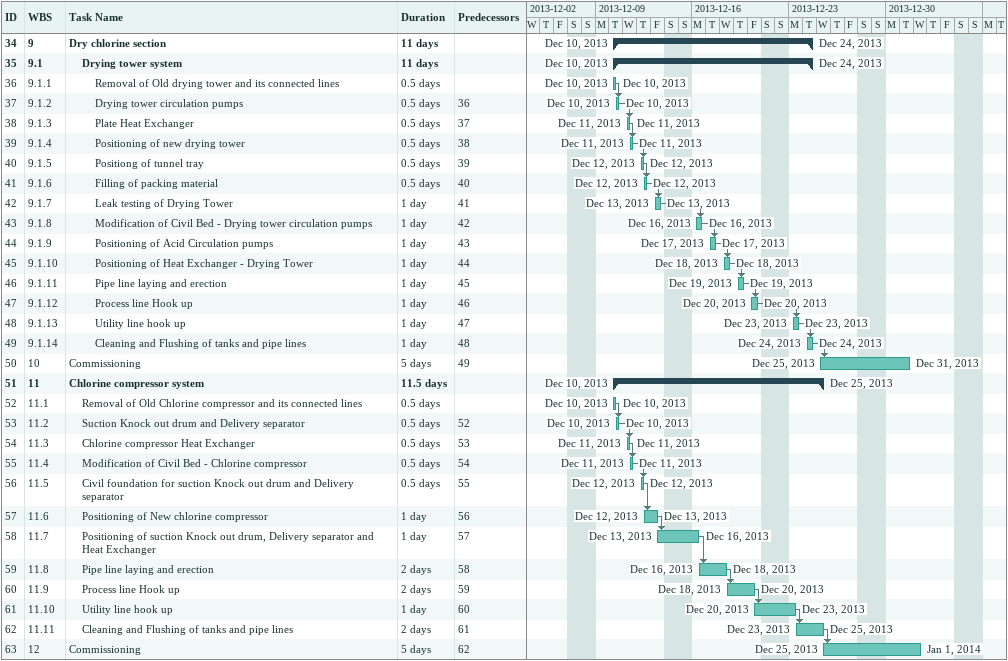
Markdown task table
| ID | WBS | Task | Duration | Start | Finish | Predecessors |
|---|---|---|---|---|---|---|
| 34 | 9 | **Dry chlorine section** | 11d | 2013-12-10 | 2013-12-24 |  |
| 35 | 9.1 | **Drying tower system** | 11d | 2013-12-10 | 2013-12-24 |  |
| 36 | 9.1.1 | Removal of Old drying tower and its connected lines | 0.5d | 2013-12-10 | 2013-12-10 |  |
| 37 | 9.1.2 | Drying tower circulation pumps | 0.5d | 2013-12-10 | 2013-12-10 | 36 |
| 38 | 9.1.3 | Plate Heat Exchanger | 0.5d | 2013-12-11 | 2013-12-11 | 37 |
| 39 | 9.1.4 | Positioning of new drying tower | 0.5d | 2013-12-11 | 2013-12-11 | 38 |
| 40 | 9.1.5 | Positiong of tunnel tray | 0.5d | 2013-12-12 | 2013-12-12 | 39 |
| 41 | 9.1.6 | Filling of packing material | 0.5d | 2013-12-12 | 2013-12-12 | 40 |
| 42 | 9.1.7 | Leak testing of Drying Tower | 1d | 2013-12-13 | 2013-12-13 | 41 |
| 43 | 9.1.8 | Modification of Civil Bed - Drying tower circulation pumps | 1d | 2013-12-16 | 2013-12-16 | 42 |
| 44 | 9.1.9 | Positioning of Acid Circulation pumps | 1d | 2013-12-17 | 2013-12-17 | 43 |
| 45 | 9.1.10 | Positioning of Heat Exchanger - Drying Tower | 1d | 2013-12-18 | 2013-12-18 | 44 |
| 46 | 9.1.11 | Pipe line laying and erection | 1d | 2013-12-19 | 2013-12-19 | 45 |
| 47 | 9.1.12 | Process line Hook up | 1d | 2013-12-20 | 2013-12-20 | 46 |
| 48 | 9.1.13 | Utility line hook up | 1d | 2013-12-23 | 2013-12-23 | 47 |
| 49 | 9.1.14 | Cleaning and Flushing of tanks and pipe lines | 1d | 2013-12-24 | 2013-12-24 | 48 |
| 50 | 10 | Commissioning | 5d | 2013-12-25 | 2013-12-31 | 49 |
| 51 | 11 | **Chlorine compressor system** | 11.5d | 2013-12-10 | 2013-12-25 |  |
| 52 | 11.1 | Removal of Old Chlorine compressor and its connected lines | 0.5d | 2013-12-10 | 2013-12-10 |  |
| 53 | 11.2 | Suction Knock out drum and Delivery separator | 0.5d | 2013-12-10 | 2013-12-10 | 52 |
| 54 | 11.3 | Chlorine compressor Heat Exchanger | 0.5d | 2013-12-11 | 2013-12-11 | 53 |
| 55 | 11.4 | Modification of Civil Bed - Chlorine compressor | 0.5d | 2013-12-11 | 2013-12-11 | 54 |
| 56 | 11.5 | Civil foundation for suction Knock out drum and Delivery separator | 0.5d | 2013-12-12 | 2013-12-12 | 55 |
| 57 | 11.6 | Positioning of New chlorine compressor | 1d | 2013-12-12 | 2013-12-13 | 56 |
| 58 | 11.7 | Positioning of suction Knock out drum, Delivery separator and Heat Exchanger | 1d | 2013-12-13 | 2013-12-16 | 57 |
| 59 | 11.8 | Pipe line laying and erection | 2d | 2013-12-16 | 2013-12-18 | 58 |
| 60 | 11.9 | Process line Hook up | 2d | 2013-12-18 | 2013-12-20 | 59 |
| 61 | 11.10 | Utility line hook up | 1d | 2013-12-20 | 2013-12-23 | 60 |
| 62 | 11.11 | Cleaning and Flushing of tanks and pipe lines | 2d | 2013-12-23 | 2013-12-25 | 61 |
| 63 | 12 | Commissioning | 5d | 2013-12-25 | 2014-01-01 | 62 |
